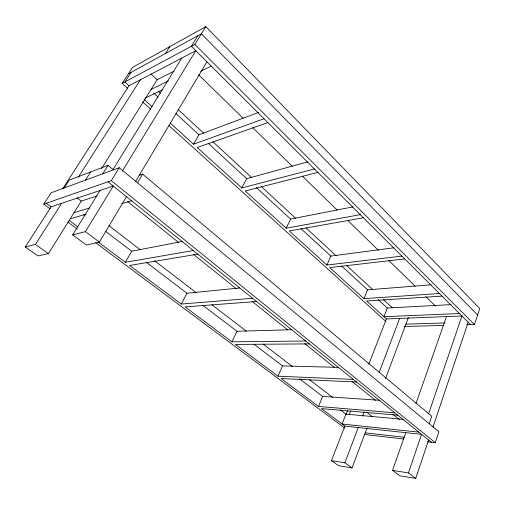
<?xml version="1.0" encoding="UTF-8"?>
<svg xmlns="http://www.w3.org/2000/svg" width="505" height="505" viewBox="0 0 505 505"><rect width="100%" height="100%" fill="white"/><g stroke="black" fill="none" stroke-linecap="round" stroke-linejoin="round"><path stroke-width="0.76" d="M427.464 441.787L435.285 442.702L438.921 431.737L119.23 167.717L51.144 192.771L43.783 204.115L50.109 208.817M466.683 324.734L474.466 324.513L479.75 308.574L205.806 26.607L132.569 67.392L122.166 83.413L127.43 88.167M405.774 432.665L392.543 470.395L399.846 475.773L415.741 478.393L428.619 440.044M433.044 426.87L468.198 322.209M429.25 423.745L431.775 416.297L142.637 174.149L139.241 175.304M415.741 478.393L408.419 472.92L421.568 434.369L344.833 426.087L321.42 408.614L397.782 415.205M428.612 413.728L461.955 315.985L386.388 318.952L366.561 300.98L442.014 296.113M416 403.501L446.483 316.591M344.833 426.087L331.419 460.674L338.628 465.705L352.08 467.914L367.097 427.804M385.542 378.548L408.368 317.576M352.08 467.914L344.839 462.807L358.234 427.533M362.577 416.101L364.124 412.017M379.091 372.595L399.657 318.428M349.182 414.87L350.735 410.868M368.82 364.238L386.388 318.952M403.009 419.327L345.938 414.132L342.081 424.036L418.778 432.116M450.971 304.616L387.316 308.025L383.926 316.717L459.481 313.523M346.001 414.58L347.554 410.59M356.555 382.007L281.152 378.561L318.516 406.449L322.619 396.4L380.006 400.332M404.701 258.92L329.702 267.587L363.985 298.651L367.564 289.857L431.125 284.801M309.237 343.899L235.399 344.416L277.996 376.206L282.529 365.91L338.224 367.375M363.411 217.775L289.283 230.962L326.905 265.049L330.851 256.085L394.033 247.766M256.628 301.529L185.114 306.889L231.934 341.834L236.984 331.274L291.922 329.702M317.891 172.401L245.159 190.972L286.24 228.197L290.602 219.069L353.064 206.854M197.796 254.148L129.589 265.453L181.301 304.042L186.945 293.222L239.78 287.983M267.884 122.563L197.202 147.523L241.826 187.955L246.667 178.663L307.974 161.821M98.248 242.059L125.373 262.303L131.71 251.219L182.299 241.441M170.28 123.125L193.541 144.203L198.938 134.759L258.541 112.445M100.091 190.454L72.663 234.907L86.393 245.013L99.409 242.072L126.477 196.704M135.687 181.257L206.936 61.818M137.493 182.804L142.637 174.149M72.663 234.907L85.44 231.637L113.253 186.048L51.087 206.861L25.25 247.027L38.026 255.94L48.417 253.592L81.248 201.097L96.859 196.016M122.317 171.182L195.795 50.715L129.009 85.73L62.664 188.87M43.783 204.115L111.283 180.67L119.23 167.717M122.166 83.413L194.873 44.427L205.806 26.607M181.787 58.056L113.038 169.478L107.994 165.343L69.242 180.127L64.204 187.967M197.897 35.703L191.37 46.308L470.616 324.62M102.736 173.789L107.994 165.343M101.524 168.676L157.143 79.733L173.916 71.224M85.534 180.115L90.698 171.94M165.501 53.473L169.813 46.656M25.25 247.027L35.426 244.426L61.629 203.332M78.269 177.236L140.447 79.733M131.092 72.36L124.861 81.968L129.009 85.73M128.384 73.844L201.407 33.778L477.623 315M151.046 89.492L168.443 80.876M144.935 98.197L162.566 89.663M200.655 71.224L211.235 66.105M193.541 144.203L264.046 118.738M74.001 212.687L89.795 207.877M70.239 218.798L86.14 214.133M121.724 203.692L131.565 200.801M241.826 187.955L314.432 168.954M286.24 228.197L360.286 214.657M125.373 262.303L193.295 250.518M326.905 265.049L401.854 256.085M181.301 304.042L252.614 298.291M363.985 298.651L439.413 293.519M405.9 324.178L444.924 322.947M404.48 326.508L443.851 325.384M231.934 341.834L305.639 340.995M277.996 376.206L353.311 379.394M318.516 406.449L394.828 412.825M365.222 432.817L404.234 437.267M364.585 434.477L403.4 438.99M331.419 460.674L344.839 462.807M392.543 470.395L408.419 472.92M35.426 244.426L48.417 253.592M67.828 222.004L77.316 229.068M95.666 242.722L344.972 428.221M85.44 231.637L99.409 242.072M46.252 203.256L51.087 206.861M69.229 220.401L78.06 226.991M83.773 214.77L85.017 215.717M105.564 231.34L131.71 251.219M146.463 262.442L186.945 293.222M202.593 305.121L236.984 331.274M254.034 344.24L282.529 365.91M299.433 378.769L322.619 396.4M340.364 409.89L345.938 414.132M108.891 225.659L140.119 249.628M154.48 260.656L196.319 292.774M211.936 304.761L246.282 331.122M263.143 344.069L292.496 366.598M309.357 379.545L332.46 397.277M76.975 197.809L81.248 201.097M366.933 412.446L372.576 416.846M127.607 201.539L178.669 242.482M193.434 254.318L236.491 288.854M252.487 301.674L287.553 329.797M304.774 343.608L334.304 367.286M352.143 381.591L375.518 400.339M392.745 414.151L399.512 419.573M107.988 181.813L431.346 442.241M111.283 180.67L435.285 442.702M142.644 101.896L150.831 109.295M168.973 125.663L386.022 321.59M144.102 99.409L152.245 106.789M153.545 93.008L158.141 97.238M175.955 113.619L198.938 134.759M208.363 143.426L246.667 178.663M256.351 187.563L290.602 219.069M301.062 228.689L330.851 256.085M341.677 266.04L367.564 289.857M378.144 299.585L387.316 308.025M158.589 91.474L160.325 93.078M178.246 109.667L203.692 133.206M212.94 141.766L251.679 177.615M261.508 186.711L295.621 218.28M306.03 227.913L336.096 255.738M346.506 265.371L372.526 289.447M383.51 299.61L392.183 307.64M151.09 74.071L157.143 79.733M198.572 74.74L243.132 118.246M252.715 127.613L292.199 166.164M302.35 176.075L337.315 210.219M348.033 220.685L378.485 250.423M388.642 260.334L415.148 286.215M425.86 296.681L435.449 306.043M194.873 44.427L474.466 324.513"/></g></svg>
